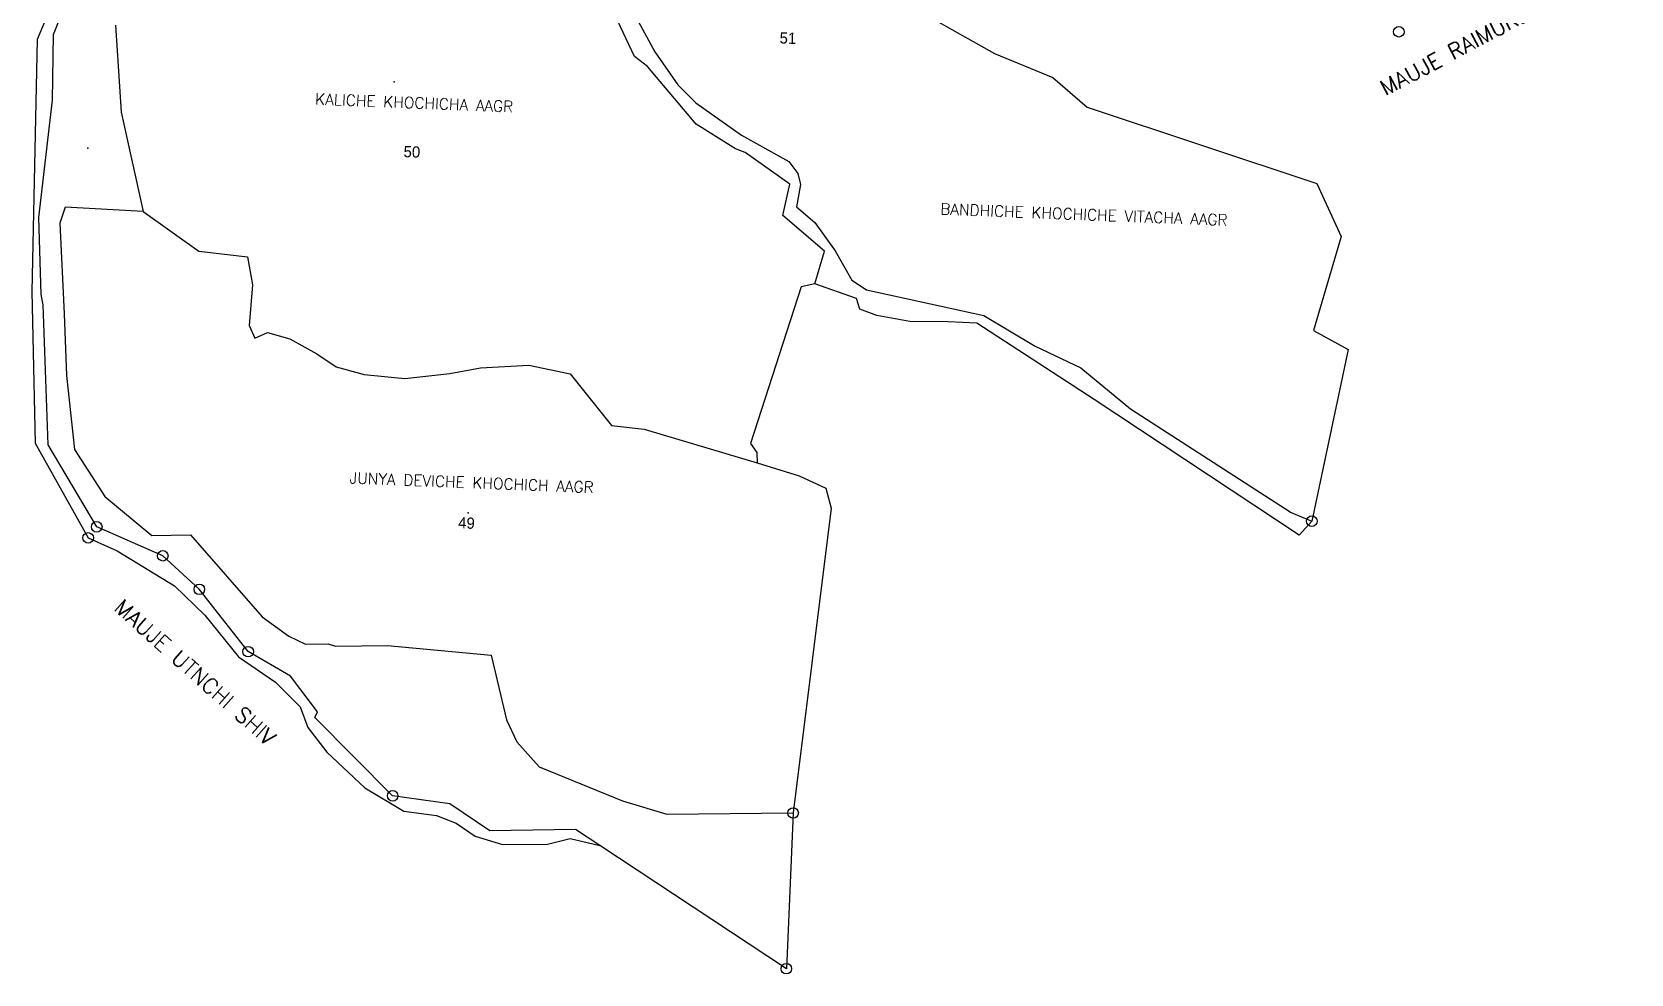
# Model space of a CAD drawing. Header units: metres. Extents: x 270007 to 271768, y 2132722 to 2135023.
# Drawn here: x 270459 to 271768, y 2132722 to 2133493 of the extents above; entities that cross this region are included whole.
import ezdxf

# ---------------------------------------------------------------- set-up
doc = ezdxf.new("R2010")
doc.units = ezdxf.units.M
for name, color, linetype in [('POINT_PARCEL', 7, 'Continuous'), ('POLY_PARCEL', 6, 'Continuous'), ('POLY_ROAD', 30, 'Continuous'), ('TEXT_MAPIN', 7, 'Continuous'), ('TEXT_MAPOUT', 7, 'Continuous'), ('TEXT_PARCEL', 7, 'Continuous'), ('V_BOUND_LINE', 7, 'Continuous')]:
    doc.layers.add(name, color=color, linetype=linetype)
doc.styles.get("Standard").update_dxf_attribs({"font": 'simplex.shx'})
doc.styles.add('TEXT_MAP', font='')
doc.styles.get('TEXT_MAP').set_extended_font_data('Kruti Dev 050')

msp = doc.modelspace()

# ---------------------------------------------------------------- linework, layer by layer
for centre in [(271578.3, 2133493.6), (270512.1, 2133088.3), (271507.1, 2133092.9), (270505.1, 2133079.2), (270566.2, 2133064.6), (270596.1, 2133037.1), (270636.1, 2132986.1), (270754.4, 2132868), (271082.3, 2132854), (271076.8, 2132726.5)]:
    msp.add_circle(centre, 4.33)
at = {"layer": 'POINT_PARCEL'}
for p in [(270755.6, 2133452.5), (270504.8, 2133398.4), (270816.3, 2133099.6)]:
    msp.add_point(p, dxfattribs=at)
at = {"layer": 'POLY_PARCEL'}
for p, q in [((270952.4, 2133473.3), (270931.7, 2133517.3)), ((270527.6, 2133499.1), (270532.2, 2133427.7)), ((270955.7, 2133501.8), (270969.1, 2133477.1)), ((270963, 2133465.1), (270952.4, 2133473.3)), ((271003, 2133417.9), (270963, 2133465.1)), ((270969.1, 2133477.1), (270988, 2133450.2)), ((270988, 2133450.2), (271002.8, 2133435.3)), ((270532.2, 2133427.7), (270550.2, 2133346.4)), ((271002.8, 2133435.3), (271040.1, 2133408.8)), ((271035.2, 2133397.7), (271003, 2133417.9)), ((271040.1, 2133408.8), (271078.7, 2133387.3)), ((271043.1, 2133394.7), (271035.2, 2133397.7)), ((271079.7, 2133368.7), (271043.1, 2133394.7)), ((271078.7, 2133387.3), (271086.3, 2133377.6)), ((271086.3, 2133377.6), (271088.4, 2133368.5)), ((271073.8, 2133343.1), (271079.7, 2133368.7)), ((271088.4, 2133368.5), (271085, 2133350.3)), ((270486.2, 2133350), (270482, 2133337)), ((270550.2, 2133346.4), (270486.2, 2133350)), ((271085, 2133350.3), (271100, 2133337.3)), ((270482, 2133337), (270485.4, 2133262.7)), ((270550.2, 2133346.4), (270595.7, 2133314)), ((271108.1, 2133314), (271073.8, 2133343.1)), ((271100, 2133337.3), (271116.7, 2133314.2)), ((270595.7, 2133314), (270635.7, 2133309.3)), ((270635.7, 2133309.3), (270639.6, 2133286.4)), ((271100.1, 2133287.2), (271108.1, 2133314)), ((271116.7, 2133314.2), (271130.4, 2133290.3)), ((270639.6, 2133286.4), (270636.9, 2133253)), ((271130.4, 2133290.3), (271142.4, 2133282.3)), ((271142.4, 2133282.3), (271238.5, 2133261.4)), ((270485.4, 2133262.7), (270487.4, 2133212.3)), ((271238.5, 2133261.4), (271280.5, 2133236.3)), ((270636.9, 2133253), (270641.7, 2133242.7)), ((270641.7, 2133242.7), (270652, 2133247.5)), ((270652, 2133247.5), (270670.1, 2133242.2)), ((270670.1, 2133242.2), (270692.3, 2133229.9)), ((270692.3, 2133229.9), (270708.2, 2133219.3)), ((271280.5, 2133236.3), (271317.9, 2133218.5)), ((270708.2, 2133219.3), (270731, 2133213.1)), ((270801.2, 2133213.9), (270826.4, 2133218.5)), ((270826.4, 2133218.5), (270866, 2133220.5)), ((270866, 2133220.5), (270899.8, 2133213.6)), ((271317.9, 2133218.5), (271358.7, 2133184.9)), ((270487.4, 2133212.3), (270493.8, 2133151.6)), ((270731, 2133213.1), (270764.3, 2133209.6)), ((270764.3, 2133209.6), (270801.2, 2133213.9)), ((270899.8, 2133213.6), (270933.6, 2133171.3)), ((271358.7, 2133184.9), (271490.2, 2133100.1)), ((270933.6, 2133171.3), (270960.4, 2133168.3)), ((270960.4, 2133168.3), (271052.9, 2133140.7)), ((270493.8, 2133151.6), (270518.7, 2133113.2)), ((270518.7, 2133113.2), (270557.1, 2133081.1)), ((271490.2, 2133100.1), (271507.1, 2133092.9)), ((270557.1, 2133081.1), (270588.9, 2133081.8)), ((270588.9, 2133081.8), (270647.5, 2133014.5)), ((270647.5, 2133014.5), (270669.3, 2132998.8)), ((270669.3, 2132998.8), (270683.1, 2132992.1)), ((270683.1, 2132992.1), (270701.6, 2132992.6)), ((270701.6, 2132992.6), (270707.7, 2132990.5)), ((270707.7, 2132990.5), (270750.3, 2132991)), ((270750.3, 2132991), (270835, 2132983.1)), ((270835, 2132983.1), (270847.6, 2132930.3)), ((270847.6, 2132930.3), (270856, 2132912.3)), ((270856, 2132912.3), (270874.4, 2132891.9)), ((270874.4, 2132891.9), (270942.5, 2132863.9)), ((270942.5, 2132863.9), (270978.9, 2132852.9)), ((270978.9, 2132852.9), (271082.3, 2132854))]:
    msp.add_line(p, q, dxfattribs=at)
at = {"layer": 'POLY_ROAD'}
for p, q in [((270476.7, 2133491.3), (270491.1, 2133528)), ((270475.9, 2133437.7), (270476.7, 2133491.3)), ((270464.6, 2133341.6), (270475.9, 2133437.7)), ((270466.7, 2133278.6), (270464.6, 2133341.6)), ((270468.3, 2133269.9), (270466.7, 2133278.6)), ((270472.4, 2133155.5), (270468.3, 2133269.9)), ((270512.1, 2133088.3), (270472.4, 2133155.5)), ((270566.2, 2133064.6), (270512.1, 2133088.3)), ((270596.1, 2133037.1), (270566.2, 2133064.6)), ((270636.1, 2132986.1), (270596.1, 2133037.1)), ((270670.7, 2132965.9), (270636.1, 2132986.1)), ((270692.9, 2132936.9), (270670.7, 2132965.9)), ((270690.7, 2132932.3), (270692.9, 2132936.9)), ((270754.4, 2132868), (270690.7, 2132932.3)), ((270801.2, 2132861.4), (270754.4, 2132868)), ((270834.1, 2132839.3), (270801.2, 2132861.4)), ((270904.1, 2132840.4), (270834.1, 2132839.3)), ((270924, 2132827.5), (270904.1, 2132840.4))]:
    msp.add_line(p, q, dxfattribs=at)
at = {"layer": 'V_BOUND_LINE'}
for p, q in [((270480.9, 2133529.2), (270463.3, 2133487.3)), ((271166.8, 2133521.3), (271247.3, 2133475.7)), ((270463.3, 2133487.3), (270459.1, 2133281)), ((271247.3, 2133475.7), (271295.1, 2133456.2)), ((271295.1, 2133456.2), (271323.1, 2133431.9)), ((271323.1, 2133431.9), (271511.2, 2133369.3)), ((271511.2, 2133369.3), (271531.1, 2133326.1)), ((271531.1, 2133326.1), (271508.4, 2133249)), ((271088.8, 2133284.8), (271047.4, 2133156.4)), ((271100.1, 2133287.2), (271088.8, 2133284.8)), ((271134.2, 2133275.3), (271100.1, 2133287.2)), ((270459.1, 2133281), (270461.8, 2133156.7)), ((271137.1, 2133266.5), (271134.2, 2133275.3)), ((271150.9, 2133261.4), (271137.1, 2133266.5)), ((271177.9, 2133256.4), (271150.9, 2133261.4)), ((271209.4, 2133256.1), (271177.9, 2133256.4)), ((271232.7, 2133254.9), (271209.4, 2133256.1)), ((271328.9, 2133192.4), (271232.7, 2133254.9)), ((271508.4, 2133249), (271536.7, 2133233.4)), ((271536.7, 2133233.4), (271507.1, 2133092.9)), ((271496.7, 2133081.4), (271328.9, 2133192.4)), ((270461.8, 2133156.7), (270505.1, 2133079.2)), ((271047.4, 2133156.4), (271052.5, 2133149.2)), ((271052.5, 2133149.2), (271052.9, 2133140.7)), ((271052.9, 2133140.7), (271087.2, 2133130)), ((271087.2, 2133130), (271109.1, 2133119.8)), ((271109.1, 2133119.8), (271113.6, 2133103.5)), ((271113.6, 2133103.5), (271082.3, 2132854)), ((271507.1, 2133092.9), (271496.7, 2133081.4)), ((270505.1, 2133079.2), (270528.8, 2133068.6)), ((270528.8, 2133068.6), (270575.8, 2133039.9)), ((270575.8, 2133039.9), (270600.6, 2133015.9)), ((270600.6, 2133015.9), (270628.1, 2132981.7)), ((270628.1, 2132981.7), (270658.5, 2132961.1)), ((270658.5, 2132961.1), (270678.7, 2132940.8)), ((270678.7, 2132940.8), (270684.9, 2132923.9)), ((270684.9, 2132923.9), (270700.4, 2132903.9)), ((270700.4, 2132903.9), (270731.7, 2132874.5)), ((270731.7, 2132874.5), (270763.7, 2132855.4)), ((270763.7, 2132855.4), (270790.3, 2132852)), ((270790.3, 2132852), (270806.3, 2132845.7)), ((271082.3, 2132854), (271076.8, 2132726.5)), ((270806.3, 2132845.7), (270822, 2132834.9)), ((270822, 2132834.9), (270844.3, 2132828.3)), ((270844.3, 2132828.3), (270881.2, 2132828.4)), ((270881.2, 2132828.4), (270899.9, 2132833.1)), ((270899.9, 2132833.1), (270924, 2132827.5)), ((271076.8, 2132726.5), (270924, 2132827.5))]:
    msp.add_line(p, q, dxfattribs=at)

# ---------------------------------------------------------------- texts
at = {"layer": 'TEXT_MAPIN'}
for s, p in [('KALICHE KHOCHICHA AAGR', (270690.8, 2133434.1)), ('BANDHICHE KHOCHICHE VITACHA AAGR', (271202.7, 2133344.1)), ('JUNYA DEVICHE KHOCHICH AAGR', (270719, 2133123.9))]:
    msp.add_text(s, height=9.169, rotation=357.7286, dxfattribs=at).set_placement(p)
at = {"layer": 'TEXT_MAPOUT'}
for s, rotation, p in [('MAUJE RAIMURDHECHI SHIV', 27.9733, (271567.4, 2133440.8)), ('MAUJE UTNCHI SHIV', 318.3215, (270525.2, 2133020.7))]:
    msp.add_text(s, height=12.735, rotation=rotation, dxfattribs=at).set_placement(p)
at = {"layer": 'TEXT_PARCEL', "style": 'TEXT_MAP'}
for s, p in [('51', (271071.1, 2133484.1)), ('50', (270763.2, 2133391)), ('49', (270807.9, 2133087.1))]:
    msp.add_text(s, height=9.17, rotation=357.7286, dxfattribs=at).set_placement(p)

doc.saveas('drawing.dxf')
